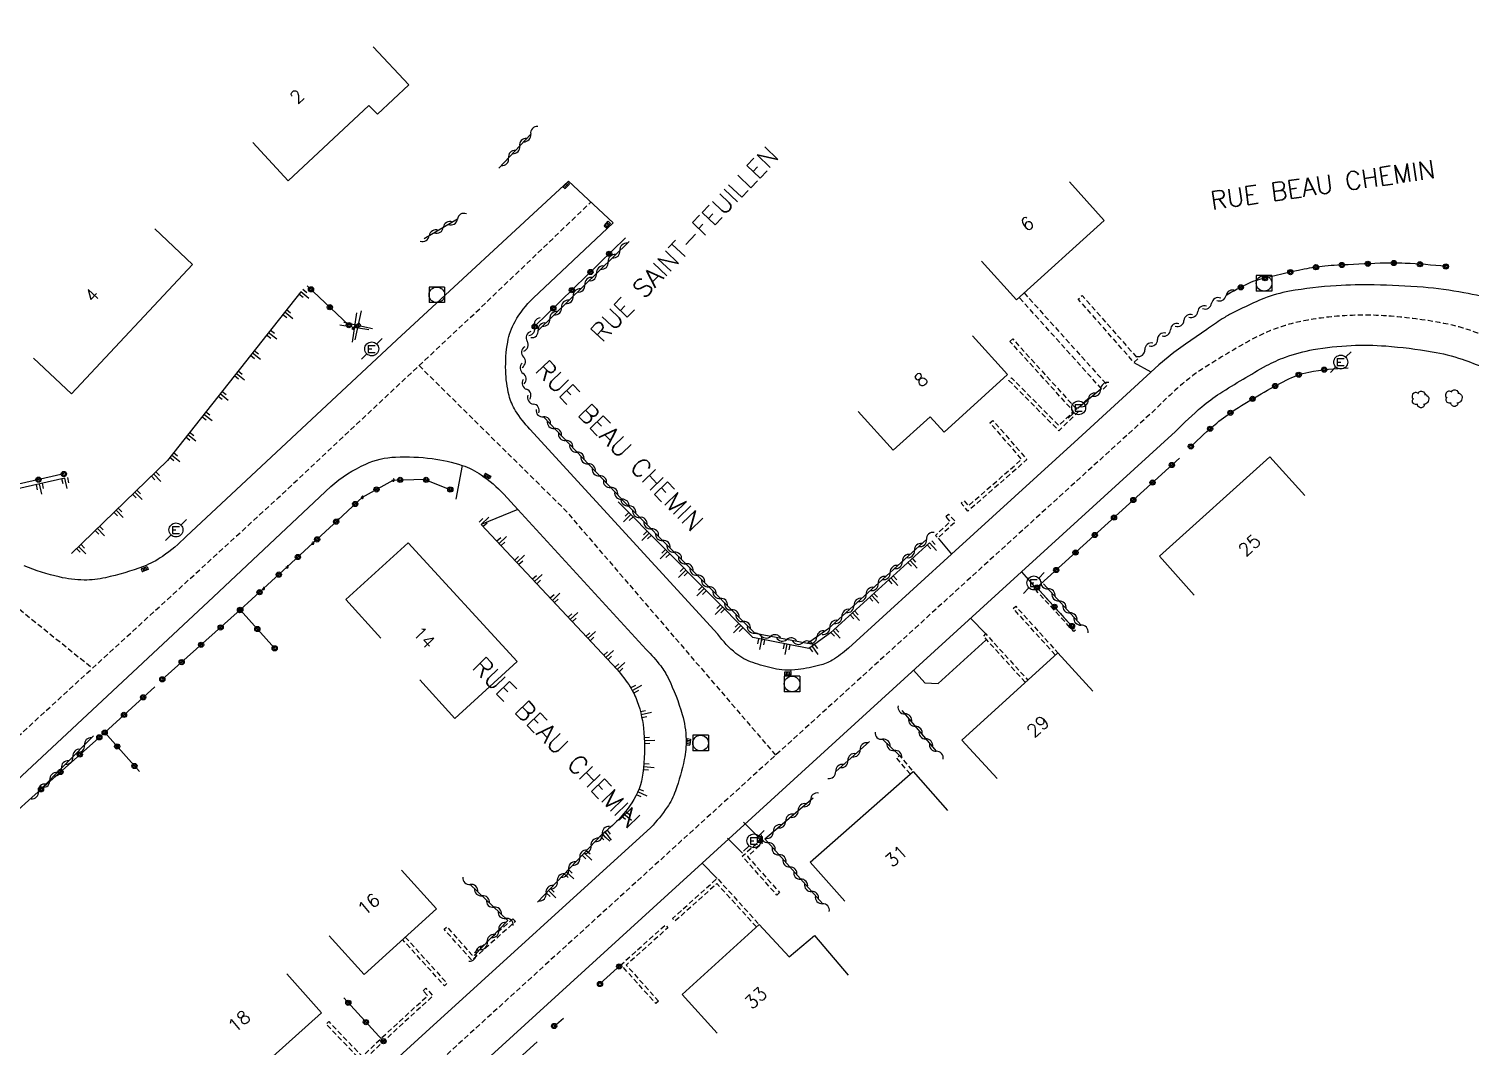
# Model space of a CAD drawing. Header units: millimetres. Extents: x 151000 to 152000, y 111999 to 113000.
# Drawn here: x 151152.4 to 151290.7, y 112699.5 to 112797.2 of the extents above; entities that cross this region are included whole.
import ezdxf
from ezdxf.enums import TextEntityAlignment as Align

# ---------------------------------------------------------------- set-up
doc = ezdxf.new("R2010")
doc.units = ezdxf.units.MM
doc.linetypes.add('DASHED', pattern=[0.75, 0.5, -0.25])
doc.layers.get('0').update_dxf_attribs({"linetype": 'CONTINUOUS'})
for name, color, linetype in [('W0001', 6, 'DASHED'), ('W0008', 7, 'CONTINUOUS'), ('W0017', 7, 'CONTINUOUS'), ('W0100', 7, 'CONTINUOUS'), ('W0112', 1, 'DASHED'), ('W0211', 2, 'CONTINUOUS'), ('W0300', 7, 'CONTINUOUS'), ('W0310', 3, 'CONTINUOUS'), ('W0322', 7, 'CONTINUOUS'), ('W0330', 7, 'CONTINUOUS'), ('W0400', 7, 'CONTINUOUS'), ('W0420', 7, 'CONTINUOUS'), ('W0471', 7, 'CONTINUOUS'), ('W0989', 7, 'CONTINUOUS'), ('W0991', 7, 'CONTINUOUS')]:
    doc.layers.add(name, color=color, linetype=linetype)
doc.styles.get("Standard").update_dxf_attribs({"font": 'romans.shx', "width": 0.85})

# ---------------------------------------------------------------- blocks, each defined once
blk = doc.blocks.new('T471')
for p, q in [((-0.333334, 0.333334), (-0.333334, -0.333334)), ((-0.333334, 0.333334), (0.333334, 0.333334)), ((-0.333334, 0), (0, 0)), ((0.500001, 0.500001), (1.000002, 1.000002)), ((-0.500001, -0.500001), (-1.000002, -1.000002)), ((-0.333334, -0.333334), (0.333334, -0.333334))]:
    blk.add_line(p, q)
blk.add_ellipse((0, 0), major_axis=(0.471405, 0.471405), ratio=1, start_param=5.4977871438, end_param=11.780972451)
blk = doc.blocks.new('T420')
for p, q in [((0.75, 0.75), (-0.75, 0.75)), ((-0.75, 0.75), (-0.75, -0.75)), ((0.75, 0.75), (0.75, -0.75)), ((0.75, -0.75), (-0.75, -0.75))]:
    blk.add_line(p, q)
blk.add_ellipse((0, 0), major_axis=(-0.53, 0.53), ratio=1, start_param=3.926991, end_param=10.210176)
blk = doc.blocks.new('t310o')
at = {"color": 0, "linetype": 'Continuous'}
for centre, start, end in [((-0.5, 0.38), 216.8699, 323.1304), ((0.5, -0.37), 36.8699, 143.1303)]:
    blk.add_arc(centre, 0.625, start, end, dxfattribs=at)
blk = doc.blocks.new('t322o')
at = {"color": 0, "linetype": 'Continuous'}
for radius in [0.25, 0.15]:
    blk.add_circle((0, 0), radius, dxfattribs=at)
blk = doc.blocks.new('t991o')
at = {"color": 0, "linetype": 'Continuous'}
for p, q in [((-1, 1), (1, -1)), ((-1, -1), (1, 1))]:
    blk.add_line(p, q, dxfattribs=at)
blk = doc.blocks.new('t330o')
at = {"color": 0, "linetype": 'Continuous'}
for p, q in [((0.25, -0.25), (-0.25, 0.25)), ((-0.25, -0.25), (0.25, 0.25)), ((-0.25, 0.25), (-0.25, -0.25)), ((0.25, 0.25), (-0.25, 0.25)), ((0.25, -0.25), (0.25, 0.25)), ((-0.25, -0.25), (0.25, -0.25)), ((-0.25, -0.25), (-0.25, -0.25))]:
    blk.add_line(p, q, dxfattribs=at)
blk = doc.blocks.new('T300')
for p, q in [((-0.8, 0.51), (-0.86, 0.34)), ((-0.86, 0.34), (-0.86, 0.17)), ((-0.86, 0.17), (-0.74, 0.06)), ((-0.69, 0.63), (-0.8, 0.51)), ((-0.8, -0.06), (-0.74, 0.06)), ((-0.74, 0.06), (-0.69, 0.11)), ((-0.57, 0.69), (-0.69, 0.63)), ((-0.46, 0.69), (-0.57, 0.69)), ((-0.29, 0.63), (-0.46, 0.69)), ((-0.29, 0.63), (-0.17, 0.74)), ((-0.23, 0.57), (-0.29, 0.63)), ((-0.17, 0.74), (-0.06, 0.8)), ((-0.06, 0.8), (0.06, 0.8)), ((0.06, 0.8), (0.23, 0.74)), ((0.23, 0.74), (0.34, 0.63)), ((0.34, 0.63), (0.4, 0.51)), ((0.46, 0.46), (0.34, 0.46)), ((0.4, 0.51), (0.4, 0.46)), ((0.57, 0.4), (0.46, 0.46)), ((0.57, 0.4), (0.69, 0.29)), ((0.69, 0.29), (0.74, 0.17)), ((0.74, 0.06), (0.69, -0.17)), ((0.74, 0.17), (0.74, 0.06)), ((-0.8, -0.17), (-0.8, -0.06)), ((-0.8, -0.23), (-0.8, -0.17)), ((-0.74, -0.34), (-0.8, -0.23)), ((-0.69, -0.4), (-0.74, -0.34)), ((-0.51, -0.46), (-0.69, -0.4)), ((-0.4, -0.46), (-0.51, -0.46)), ((-0.4, -0.46), (-0.34, -0.46)), ((-0.34, -0.46), (-0.34, -0.4)), ((-0.34, -0.51), (-0.34, -0.46)), ((-0.29, -0.63), (-0.34, -0.51)), ((-0.17, -0.74), (-0.29, -0.63)), ((-0.06, -0.8), (-0.17, -0.74)), ((0.06, -0.8), (-0.06, -0.8)), ((0.17, -0.74), (0.06, -0.8)), ((0.23, -0.69), (0.17, -0.74)), ((0.29, -0.46), (0.23, -0.46)), ((0.29, -0.63), (0.23, -0.69)), ((0.46, -0.4), (0.29, -0.46)), ((0.34, -0.51), (0.29, -0.63)), ((0.34, -0.51), (0.34, -0.46)), ((0.57, -0.34), (0.46, -0.4)), ((0.63, -0.29), (0.57, -0.34)), ((0.69, -0.17), (0.63, -0.29))]:
    blk.add_line(p, q)
blk = doc.blocks.new('T400')
for p, q in [((-0.15, 0.3), (0.15, 0.3)), ((-0.15, -0.25), (-0.15, 0.3)), ((-0.15, 0.15), (0.15, 0.15)), ((-0.15, 0), (0.15, 0)), ((0.15, 0.3), (0.15, -0.25)), ((-0.15, -0.15), (0.15, -0.15)), ((-0.15, -0.25), (-0.15, -0.3)), ((-0.15, -0.3), (0.15, -0.3)), ((0.15, -0.3), (0.15, -0.25))]:
    blk.add_line(p, q)
blk = doc.blocks.new('t211o')
at = {"color": 0, "linetype": 'Continuous'}
for p, q in [((-0.29, 0.5), (-0.29, 0)), ((0, 1), (0, 0)), ((0.29, 0.5), (0.29, 0))]:
    blk.add_line(p, q, dxfattribs=at)

msp = doc.modelspace()

# ---------------------------------------------------------------- linework, layer by layer
at = {"layer": 'W0001', "flags": 128}
for points in [[(151000.8, 112864.06), (151007.12, 112858.19), (151021.82, 112846.15), (151068.03, 112808.73), (151107.13, 112776.86), (151143.94, 112747.53), (151158.47, 112735.83)], [(151118.71, 112693.27), (151123.51, 112700.89), (151128.06, 112706.91), (151138.35, 112717.19), (151151.44, 112729.38), (151176.33, 112752.21), (151195.73, 112770.42), (151206.32, 112780.57)], [(151189.82, 112764.87), (151203.82, 112751.04), (151224.06, 112727.48)]]:
    msp.add_lwpolyline(points, dxfattribs=at)
msp.add_lwpolyline([(151413.18, 112596.14), (151374.05, 112653.49), (151356.6, 112679.29), (151345.58, 112695.46), (151336.11, 112709.29), (151316.57, 112738.09), (151301.34, 112760.45, 0.055132), (151298.42, 112764.26, 0.094048), (151295.48, 112766.37, 0.025813), (151290.9, 112768.2, 0.040445), (151287.58, 112769.05, 0.022515), (151282.87, 112769.63, 0.030455), (151279.2, 112769.69, 0.032778), (151275.17, 112769.25, 0.04343), (151272.01, 112768.4, 0.039375), (151269.79, 112767.39, 0.014995), (151265.17, 112764.64, 0.036177), (151263.11, 112763.11, 0.021887), (151260.46, 112760.62), (151245.71, 112747.2), (151231.2, 112733.97), (151215.03, 112719.27), (151191.13, 112697.49), (151172.09, 112680.3), (151156.32, 112665.86), (151152.79, 112661.89), (151151.91, 112659.39), (151152.35, 112656.6), (151153.09, 112654.4), (151154.12, 112652.35), (151156.76, 112648.97), (151164.11, 112641.19), (151174.13, 112629.34), (151201.32, 112597.62), (151210.47, 112587.11), (151213.7, 112582.26), (151215.91, 112578.59), (151217.96, 112573.01), (151218.99, 112567.73), (151219.58, 112562.15), (151219.14, 112555.1), (151218.4, 112548.79), (151217.52, 112537.24), (151217.52, 112531.37), (151217.25, 112525.14), (151216.98, 112521.11)], format="xyb", dxfattribs=at)
at = {"layer": 'W0008', "flags": 128}
for points in [[(151293.3, 112771.1, 0.030288), (151290.15, 112771.87, 0.024855), (151286.23, 112772.39, 0.015686), (151281.53, 112772.62, 0.0203), (151277.89, 112772.54, 0.027707), (151273.39, 112772.01, 0.0495), (151270.94, 112771.32, 0.016276), (151269.94, 112770.9, 0.007705), (151267.89, 112769.9, 0.02553), (151266.94, 112769.36, 0.015361), (151265.45, 112768.34), (151263.42, 112766.92), (151262.3, 112766.14), (151260.86, 112764.96), (151253.1, 112757.85), (151240.95, 112746.78), (151231.04, 112737.75, -0.049589), (151229.49, 112736.59, -0.074539), (151228.29, 112736.1, -0.027504), (151226.23, 112735.7, -0.044622), (151224.93, 112735.65, -0.046054), (151223.89, 112735.79, -0.02299), (151221.86, 112736.36, -0.09096), (151220.24, 112737.25, -0.065985), (151218.51, 112739.09), (151200.47, 112758.78, -0.056488), (151199.09, 112760.54, -0.078355), (151198.46, 112762.02, -0.054484), (151198.14, 112764.39, -0.047397), (151198.33, 112767.14, -0.090632), (151199.04, 112769.11, -0.067176), (151200.77, 112771.34), (151208.45, 112778.57), (151204.18, 112782.58), (151187.69, 112767.36), (151167.46, 112748.46, -0.044066), (151165.19, 112746.56, -0.06342), (151163.37, 112745.6, -0.032503), (151159.71, 112744.51, -0.060294), (151157.66, 112744.29, -0.053888), (151155.28, 112744.58, -0.036498), (151151.9, 112745.64, -0.047911)], [(151193.11, 112695.32), (151217.01, 112717.1), (151233.14, 112731.84), (151247.65, 112745.07), (151262.46, 112758.55, -0.022434), (151264.99, 112760.93, -0.036177), (151266.72, 112762.21, -0.014995), (151271.19, 112764.87, -0.039375), (151273, 112765.69, -0.04343), (151275.68, 112766.41, -0.032778), (151279.32, 112766.81, -0.030455), (151282.64, 112766.76, -0.022515), (151287.1, 112766.21, -0.040445), (151289.97, 112765.48, -0.025813), (151294.27, 112763.75, -0.094048)], [(151138.77, 112713.48), (151153.6, 112727.28), (151170.1, 112742.66), (151181.34, 112753.28, -0.071134), (151184.7, 112755.42, -0.096892), (151187.57, 112756.1, -0.041118), (151191.08, 112755.95, -0.048962), (151193.96, 112755.3, -0.071209), (151195.8, 112754.38, -0.051514), (151197.95, 112752.54), (151199.3, 112751.06), (151211.63, 112737.62, -0.033517), (151213.02, 112736.04, -0.051034), (151213.75, 112734.86, -0.041745), (151215.09, 112731.38, -0.064947), (151215.46, 112729, -0.056693), (151215.28, 112727.07, -0.035024), (151214.44, 112724.05, -0.06321), (151213.64, 112722.47, -0.044656), (151212.07, 112720.54), (151190.46, 112700.88), (151180.53, 112691.8)]]:
    msp.add_lwpolyline(points, format="xyb", dxfattribs=at)
at = {"layer": 'W0017', "flags": 128}
for points in [[(151260.13, 112764.24), (151258.47, 112765.13)], [(151193.96, 112755.3), (151193.35, 112752.04)], [(151199.3, 112751.06), (151195.79, 112749.63)], [(151239.65, 112748.32), (151240.95, 112746.78)], [(151247.65, 112745.07), (151249, 112743.55)], [(151244.23, 112739.12), (151242.77, 112740.62)], [(151237.29, 112735.62), (151238.39, 112734.41), (151239.65, 112734.34), (151244.24, 112738.53)], [(151222.42, 112719.61), (151220.97, 112721.05)], [(151220.87, 112718.07), (151219.43, 112719.51)], [(151218.45, 112715.65), (151217.01, 112717.1)]]:
    msp.add_lwpolyline(points, dxfattribs=at)
at = {"layer": 'W0100', "flags": 128}
for points in [[(151185.42, 112795.47), (151188.83, 112791.82), (151185.82, 112789), (151185.01, 112789.86), (151177.26, 112782.62), (151173.85, 112786.28)], [(151252.26, 112782.52), (151255.61, 112778.81), (151247.17, 112771.19), (151243.82, 112774.91)], [(151164.44, 112778), (151168.08, 112774.58), (151156.44, 112762.18), (151152.79, 112765.6)], [(151242.97, 112767.73), (151246.33, 112764.03), (151240.24, 112758.49), (151238.9, 112759.97), (151235.34, 112756.75), (151231.98, 112760.46)], [(151264.24, 112742.85), (151260.9, 112746.57), (151271.51, 112756.13), (151274.86, 112752.41)], [(151186.16, 112738.72), (151182.8, 112742.41), (151188.77, 112747.86), (151199.23, 112736.47), (151193.27, 112731.01), (151189.9, 112734.7)], [(151245.32, 112725.23), (151241.95, 112728.92), (151251.15, 112737.31), (151254.52, 112733.62)], [(151230.69, 112713.45), (151227.38, 112717.2), (151237.26, 112725.9), (151240.56, 112722.15)], [(151188.15, 112716.43), (151191.5, 112712.72), (151184.54, 112706.43), (151181.19, 112710.14)], [(151218.44, 112700.8), (151215.07, 112704.5), (151222.47, 112711.23), (151225.35, 112708.1), (151227.78, 112710.16), (151231.02, 112706.36)], [(151177.13, 112706.47), (151180.46, 112702.74), (151175.77, 112698.54), (151176.17, 112698.08), (151171.2, 112693.6), (151167.85, 112697.31)]]:
    msp.add_lwpolyline(points, dxfattribs=at)
for points in [[(151183.39, 112768.45), (151183.74, 112768.72), (151183.83, 112768.6), (151183.47, 112768.34)], [(151184.08, 112768.96), (151183.74, 112768.74), (151183.88, 112768.51), (151184.23, 112768.73)]]:
    msp.add_lwpolyline(points, close=True, dxfattribs=at)
at = {"layer": 'W0112', "flags": 128}
for points in [[(151247.91, 112771.86), (151255.91, 112762.99), (151255.45, 112762.53), (151247.43, 112771.43)], [(151250.91, 112737.1), (151246.87, 112741.56), (151247.11, 112741.77), (151251.15, 112737.31)], [(151248.03, 112734.47), (151244.02, 112738.88), (151244.23, 112739.12), (151248.27, 112734.69)], [(151236.99, 112725.67), (151235.67, 112727.22), (151235.94, 112727.45), (151237.26, 112725.9)], [(151222.21, 112710.99), (151218.42, 112715.15), (151214.41, 112711.54), (151214.17, 112711.8), (151218.45, 112715.65), (151222.47, 112711.23)], [(151188.5, 112710.01), (151192.51, 112705.57), (151192.26, 112705.33), (151188.24, 112709.78)]]:
    msp.add_lwpolyline(points, dxfattribs=at)
for points in [[(151258.84, 112765.53), (151258.46, 112765.19), (151253.11, 112771.26), (151253.49, 112771.6)], [(151246.56, 112767.2), (151246.82, 112767.44), (151253.15, 112760.47), (151251.25, 112758.62), (151249.97, 112759.91), (151246.45, 112763.46), (151246.7, 112763.71), (151250.22, 112760.16), (151251.25, 112759.12), (151252.66, 112760.48)], [(151244.64, 112759.38), (151244.91, 112759.62), (151248.19, 112755.85), (151242.52, 112750.91), (151241.87, 112751.67), (151242.14, 112751.9), (151242.56, 112751.41), (151247.69, 112755.88)], [(151240.39, 112750.38), (151240.65, 112750.62), (151241.33, 112749.89), (151239.65, 112748.32), (151239.41, 112748.58), (151240.83, 112749.9)], [(151252.84, 112739.47), (151252.69, 112739.34), (151249.07, 112743.29), (151249.25, 112743.45)], [(151224.44, 112714.28), (151224.17, 112714.05), (151220.85, 112717.78), (151222.53, 112719.27), (151222.76, 112719.01), (151221.35, 112717.75)], [(151198.83, 112711.77), (151199.07, 112711.51), (151194.89, 112707.78), (151192.23, 112710.77), (151192.49, 112711), (151194.91, 112708.28)], [(151212.82, 112703.86), (151212.55, 112703.63), (151209.21, 112707.35), (151213.47, 112711.18), (151213.71, 112710.91), (151209.71, 112707.32)], [(151190.22, 112704.86), (151190.48, 112705.1), (151191.16, 112704.37), (151186.41, 112700.01), (151184.37, 112698.04), (151180.9, 112701.65), (151181.15, 112701.89), (151184.37, 112698.55), (151186.16, 112700.27), (151190.66, 112704.39)]]:
    msp.add_lwpolyline(points, close=True, dxfattribs=at)
for points in [[(151187.25, 112753.91, 1.148878), (151187.45, 112753.89, 0.977486)], [(151190.22, 112753.97, 1.023033), (151190.41, 112753.93, 1.226559)], [(151184.28, 112752.25, 1.023033), (151184.47, 112752.21, 0.977486)], [(151192.85, 112752.96, 1.091274), (151193.04, 112752.91, 0.977486)], [(151181.93, 112750.06, 1.023033), (151182.12, 112750.01, 0.977486)], [(151179.53, 112747.85, 1.023033), (151179.72, 112747.81, 0.977486)], [(151177.06, 112745.58, 1.023033), (151177.25, 112745.53, 0.977486)], [(151174.79, 112743.49, 1.023033), (151174.98, 112743.44, 0.977486)]]:
    msp.add_lwpolyline(points, format="xyb", close=True, dxfattribs=at)
at = {"layer": 'W0211', "flags": 128}
for points in [[(151178.47, 112771.95), (151165.66, 112755.76), (151156.44, 112746.85)], [(151155.81, 112754.06), (151150.32, 112752.83)], [(151238.83, 112747.86), (151229.33, 112739.23), (151227.23, 112737.73), (151221.86, 112738.77), (151208.93, 112751.8)], [(151195.79, 112749.63), (151208.83, 112735.7)], [(151207.41, 112719.9), (151201.19, 112713.36)]]:
    msp.add_lwpolyline(points, dxfattribs=at)
msp.add_lwpolyline([(151208.83, 112735.7, -0.04161), (151210.09, 112734.03, -0.05581), (151210.77, 112732.64, -0.066253), (151211.41, 112729.65, -0.051771), (151211.32, 112725.74, -0.115998), (151210.25, 112722.9, -0.084514), (151207.41, 112719.9)], format="xyb", dxfattribs=at)
at = {"layer": 'W0310', "flags": 128}
for points in [[(151200.54, 112787.11), (151197.49, 112783.82)], [(151193.5, 112778.94), (151190.31, 112777.06)], [(151201.27, 112768.26), (151210, 112776.79)], [(151255.27, 112762.6), (151253.15, 112760.82)], [(151209.3, 112752.04), (151201.76, 112759.95)], [(151238.54, 112748.18), (151229.06, 112739.57), (151227.13, 112738.19), (151222.08, 112739.17), (151209.24, 112752.1)], [(151253.38, 112739.97), (151249.77, 112743.92)], [(151239.49, 112727.85), (151236.2, 112731.75)], [(151153.26, 112723.96), (151158.58, 112729.32)], [(151229.83, 112725.91), (151233.08, 112728.8)], [(151234.32, 112729), (151235.94, 112727.45)], [(151228.55, 112713.22), (151223.02, 112719.45), (151227.65, 112723.37)], [(151194.74, 112715.06), (151198.34, 112711.59), (151195.11, 112708.23)]]:
    msp.add_lwpolyline(points, dxfattribs=at)
at = {"layer": 'W0322', "flags": 128}
for points in [[(151200.92, 112768.62), (151209.64, 112777.15)], [(151183.08, 112768.76), (151179.09, 112772.53)], [(151252.51, 112739.87), (151249.15, 112743.57), (151262.82, 112755.98)], [(151155.72, 112754.47), (151150.23, 112753.25)], [(151172.66, 112741.43), (151174.89, 112743.46), (151177.16, 112745.55), (151179.63, 112747.83), (151182.02, 112750.03), (151184.38, 112752.23), (151187.35, 112753.88), (151190.32, 112753.97), (151192.95, 112752.93)], [(151165.17, 112734.75), (151172.66, 112741.43), (151175.99, 112737.7)], [(151159.64, 112729.65), (151164.44, 112734.03)], [(151149.44, 112713.79), (151146.09, 112717.51), (151152.64, 112723.42), (151159.64, 112729.65), (151162.97, 112725.92)], [(151207.19, 112705.51), (151209.21, 112707.35)], [(151186.41, 112700.01), (151185.97, 112700.49), (151182.6, 112704.17)], [(151202.79, 112701.47), (151203.7, 112702.22)], [(151196.32, 112695.58), (151201.17, 112699.95)]]:
    msp.add_lwpolyline(points, dxfattribs=at)
for points in [[(151288.41, 112774.39, 0.01408), (151284.49, 112774.69, 0.023009), (151282.09, 112774.7, 0.002866), (151277.99, 112774.51, 0.009864), (151276.8, 112774.42, 0.027513), (151274.8, 112774.13, 0.012636), (151270.51, 112773.13, 0.047329), (151269.47, 112772.76, 0.021338), (151267.3, 112771.61)], [(151263.93, 112757.11, -0.020942), (151266.41, 112759.35, -0.031857), (151268.18, 112760.65, -0.010549), (151270.67, 112762.16, -0.011123), (151273.09, 112763.49, -0.071502), (151275.24, 112764.24, -0.042662), (151279.03, 112764.65)]]:
    msp.add_lwpolyline(points, format="xyb", dxfattribs=at)

# ---------------------------------------------------------------- block references
at = {"layer": 'W0211'}
for p, rotation in [((151178.47, 112771.95), 231.6377468363995), ((151176.92, 112769.99), 231.6377468363995), ((151175.37, 112768.03), 231.6377468363995), ((151173.82, 112766.07), 231.6377468363995), ((151172.27, 112764.11), 231.6377468363995), ((151170.72, 112762.15), 231.6377468363995), ((151169.16, 112760.19), 231.6377468363995), ((151167.61, 112758.23), 231.6377468363995), ((151166.06, 112756.27), 231.6377468363995), ((151153.37, 112753.51), 192.6185358580967), ((151155.81, 112754.06), 192.6185358580967), ((151164.33, 112754.47), 224.0237561122917), ((151162.53, 112752.73), 224.0237561122917), ((151160.73, 112751), 224.0237561122917), ((151210.16, 112750.57), 134.7885366934519), ((151158.93, 112749.26), 224.0237561122917), ((151195.79, 112749.63), 313.0979639690221), ((151197.5, 112747.8), 313.0979639690221), ((151211.92, 112748.79), 134.7885366934519), ((151238.83, 112747.86), 222.2606476720805), ((151157.14, 112747.52), 224.0237561122917), ((151199.21, 112745.98), 313.0979639690221), ((151213.68, 112747.02), 134.7885366934519), ((151215.44, 112745.24), 134.7885366934519), ((151236.98, 112746.18), 222.2606476720805), ((151200.92, 112744.15), 313.0979639690221), ((151235.13, 112744.49), 222.2606476720805), ((151202.62, 112742.33), 313.0979639690221), ((151217.2, 112743.47), 134.7885366934519), ((151233.28, 112742.81), 222.2606476720805), ((151204.33, 112740.5), 313.0979639690221), ((151218.96, 112741.69), 134.7885366934519), ((151231.43, 112741.13), 222.2606476720805), ((151206.04, 112738.67), 313.0979639690221), ((151220.72, 112739.92), 134.7885366934519), ((151229.58, 112739.45), 222.2606476720805), ((151222.73, 112738.6), 168.992804035439), ((151225.18, 112738.12), 168.992804035439), ((151207.75, 112736.85), 313.0979639690221), ((151227.57, 112737.96), 215.6420875930156), ((151208.83, 112735.7), 311.9795210017566), ((151210.3, 112733.68), 299.072624746147), ((151211.15, 112731.34), 282.9843684456084), ((151211.46, 112728.86), 272.1264687922593), ((151211.39, 112726.36), 264.5510376802239), ((151210.82, 112723.94), 246.4401645172103), ((151209.46, 112721.85), 230.0728153715577), ((151207.68, 112720.11), 218.4469512830163), ((151207.41, 112719.9), 226.4707574116595), ((151205.68, 112718.09), 226.4707574116595), ((151203.96, 112716.28), 226.4707574116595), ((151202.24, 112714.47), 226.4707574116595)]:
    msp.add_blockref('t211o', p, dxfattribs=dict(at, rotation=rotation))
at = {"layer": 'W0300'}
for p in [(151286.02, 112761.61), (151289.23, 112761.74)]:
    msp.add_blockref('T300', p, dxfattribs=at)
at = {"layer": 'W0310'}
for p, rotation in [((151200.54, 112787.11), 227.2995602750727), ((151199.48, 112785.96), 227.2995602750727), ((151198.41, 112784.81), 227.2995602750727), ((151192.15, 112778.15), 210.5390996303468), ((151193.5, 112778.94), 210.5390996303468), ((151190.8, 112777.35), 210.5390996303468), ((151207.99, 112774.83), 44.34631277745381), ((151209.11, 112775.92), 44.34631277745381), ((151206.87, 112773.73), 44.34631277745381), ((151205.75, 112772.64), 44.34631277745381), ((151204.63, 112771.54), 44.34631277745381), ((151265.92, 112770.86), 209.7785367924003), ((151267.3, 112771.61), 207.7832525745783), ((151202.39, 112769.36), 44.34631277745381), ((151203.51, 112770.45), 44.34631277745381), ((151264.58, 112770.06), 211.7738210097125), ((151200.91, 112768.61), 57.06016933644944), ((151201.27, 112768.26), 44.34631277745381), ((151261.97, 112768.32), 215.7643894451714), ((151263.26, 112769.21), 213.7691052273364), ((151200.22, 112767.21), 69.88629256876904), ((151259.5, 112766.4), 219.7549578798081), ((151260.72, 112767.38), 217.75967366378), ((151199.85, 112765.7), 82.71241580108862), ((151199.82, 112764.13), 95.53853903265902), ((151200.15, 112762.6), 108.3646622649086), ((151255.27, 112762.6), 219.9356437559513), ((151200.8, 112761.19), 121.190785501731), ((151254.07, 112761.59), 219.9356437559513), ((151201.76, 112759.95), 134.0169087293963), ((151202.82, 112758.84), 133.6581660405745), ((151203.9, 112757.7), 133.6581660405745), ((151204.98, 112756.57), 133.6581660405745), ((151206.06, 112755.44), 133.6581660405745), ((151207.14, 112754.3), 133.6581660405745), ((151208.22, 112753.17), 133.6581660405745), ((151209.3, 112752.04), 133.6581660405745), ((151209.92, 112751.42), 134.7885366934511), ((151211.02, 112750.31), 134.7885366934511), ((151212.12, 112749.2), 134.7885366934511), ((151213.23, 112748.08), 134.7885366934511), ((151214.33, 112746.97), 134.7885366934511), ((151237.38, 112747.12), 222.2606476720757), ((151238.54, 112748.18), 222.2606476720757), ((151215.43, 112745.86), 134.7885366934511), ((151236.22, 112746.07), 222.2606476720757), ((151216.54, 112744.75), 134.7885366934511), ((151235.06, 112745.02), 222.2606476720757), ((151217.64, 112743.64), 134.7885366934511), ((151232.74, 112742.91), 222.2606476720757), ((151233.9, 112743.96), 222.2606476720757), ((151250.21, 112743.44), 132.488424526285), ((151218.74, 112742.53), 134.7885366934511), ((151231.58, 112741.86), 222.2606476720757), ((151251.27, 112742.28), 132.488424526285), ((151219.85, 112741.42), 134.7885366934511), ((151220.95, 112740.3), 134.7885366934511), ((151230.42, 112740.8), 222.2606476720757), ((151252.32, 112741.13), 132.488424526285), ((151222.05, 112739.19), 134.7885366934511), ((151228.01, 112738.81), 215.6420875931143), ((151229.26, 112739.75), 222.2606476720757), ((151253.38, 112739.97), 132.488424526285), ((151223.58, 112738.88), 168.9928040354199), ((151225.12, 112738.58), 168.9928040354199), ((151226.66, 112738.28), 168.9928040354199), ((151236.47, 112731.44), 130.0765685424337), ((151234.32, 112729), 316.3233101766299), ((151237.48, 112730.24), 130.0765685424337), ((151238.48, 112729.04), 130.0765685424337), ((151157.7, 112728.43), 45.19139676935917), ((151232.17, 112727.99), 41.67976842745588), ((151235.45, 112727.92), 316.3233101766299), ((151239.49, 112727.85), 130.0765685424337), ((151155.49, 112726.21), 45.19139676935917), ((151156.59, 112727.32), 45.19139676935917), ((151231, 112726.95), 41.67976842745588), ((151154.38, 112725.1), 45.19139676935917), ((151229.83, 112725.91), 41.67976842745588), ((151153.28, 112723.99), 45.19139676935917), ((151226.23, 112722.16), 40.26232854384433), ((151227.42, 112723.18), 40.26232854384433), ((151225.03, 112721.15), 40.26232854384433), ((151207.41, 112719.9), 226.4707574116595), ((151223.84, 112720.14), 40.26232854384433), ((151206.33, 112718.77), 226.4707574116595), ((151223.35, 112719.08), 131.6100597555663), ((151224.39, 112717.91), 131.6100597555663), ((151205.25, 112717.63), 226.4707574116595), ((151225.43, 112716.74), 131.6100597555663), ((151203.09, 112715.36), 226.4707574116595), ((151204.17, 112716.5), 226.4707574116595), ((151226.47, 112715.57), 131.6100597555663), ((151194.74, 112715.06), 316.0951222910904), ((151195.87, 112713.97), 316.0951222910904), ((151202.01, 112714.23), 226.4707574116595), ((151227.51, 112714.39), 131.6100597555663), ((151197, 112712.88), 316.0951222910904), ((151228.55, 112713.22), 131.6100597555663), ((151198.12, 112711.8), 316.0951222910904), ((151197.47, 112710.68), 226.0951222911529), ((151195.29, 112708.42), 226.0951222911529), ((151196.38, 112709.55), 226.0951222911529)]:
    msp.add_blockref('t310o', p, dxfattribs=dict(at, rotation=rotation))
at = {"layer": 'W0322'}
for p, rotation in [((151208.07, 112775.61), 44.34631277745381), ((151206.28, 112773.86), 44.34631277745381), ((151273.48, 112773.85), 192.4856234137838), ((151275.94, 112774.32), 188.0018130231202), ((151278.43, 112774.53), 182.9661282329253), ((151280.92, 112774.65), 182.566275354236), ((151283.42, 112774.73), 179.4590017757468), ((151285.92, 112774.61), 175.9343093602923), ((151288.41, 112774.39), 173.8802805657541), ((151271.05, 112773.27), 194.1305943891916), ((151179.45, 112772.2), 136.5473599852852), ((151204.5, 112772.12), 44.34631277745381), ((151268.72, 112772.39), 206.9933847593277), ((151181.26, 112770.48), 136.5473599852852), ((151202.71, 112770.37), 44.34631277745381), ((151183.08, 112768.76), 136.5473599852852), ((151200.92, 112768.62), 44.34631277745381), ((151276.73, 112764.48), 7.275819045261949), ((151272.02, 112762.92), 28.60768300837707), ((151274.28, 112763.99), 18.23490215663886), ((151269.85, 112761.68), 30.83025247011228), ((151267.73, 112760.35), 34.24839150145002), ((151265.77, 112758.81), 40.96675010756292), ((151263.93, 112757.11), 44.55832704291387), ((151155.72, 112754.47), 192.6185358580967), ((151262.1, 112755.33), 42.24538172458205), ((151153.28, 112753.93), 192.6185358580967), ((151188.01, 112753.9), 1.689440879038159), ((151190.5, 112753.9), 338.4493321812844), ((151260.25, 112753.65), 42.24538172458205), ((151185.74, 112752.99), 29.12003897019871), ((151192.82, 112752.98), 338.4493321812844), ((151258.4, 112751.97), 42.24538172458205), ((151183.69, 112751.59), 43.00735922902424), ((151256.55, 112750.29), 42.24538172458205), ((151181.86, 112749.89), 42.63833079218482), ((151180.03, 112748.19), 42.63833079218482), ((151254.7, 112748.61), 42.24538172458205), ((151178.19, 112746.5), 42.63058339969377), ((151252.85, 112746.93), 42.24538172458205), ((151176.35, 112744.81), 42.60673052784792), ((151251, 112745.25), 42.24538172458205), ((151249.15, 112743.57), 42.24538172458205), ((151174.51, 112743.12), 42.48861317667314), ((151172.63, 112741.4), 41.71869331362968), ((151172.66, 112741.43), 42.48861317667314), ((151250.83, 112741.72), 132.2453817245114), ((151170.77, 112739.74), 41.71869331362968), ((151174.3, 112739.59), 311.7186933134744), ((151252.51, 112739.87), 132.2453817245114), ((151168.9, 112738.07), 41.71869331362968), ((151175.96, 112737.73), 311.7186933134744), ((151167.03, 112736.41), 41.71869331362968), ((151165.17, 112734.75), 41.71869331362968), ((151163.33, 112733.03), 42.38689686993127), ((151161.49, 112731.34), 42.38689686993127), ((151159.64, 112729.65), 42.38689686993127), ((151159.12, 112729.19), 41.71920716032003), ((151160.84, 112728.31), 311.7192071604487), ((151157.25, 112727.53), 41.71920716032003), ((151155.39, 112725.86), 41.71920716032003), ((151162.5, 112726.44), 311.7192071604487), ((151153.52, 112724.2), 41.71920716032003), ((151209.04, 112707.19), 42.26973592747234), ((151207.19, 112705.51), 42.26973592747234), ((151183.03, 112703.7), 132.4798826378448), ((151184.72, 112701.85), 132.4798826378448), ((151202.79, 112701.47), 39.49584029713087), ((151186.41, 112700.01), 132.4798826378484)]:
    msp.add_blockref('t322o', p, dxfattribs=dict(at, rotation=rotation))
at = {"layer": 'W0330'}
msp.add_blockref('t330o', (151222.54, 112719.37), dxfattribs=at)
at = {"layer": 'W0400'}
for p, rotation in [((151203.96, 112782.18), 314.8337556711228), ((151207.9, 112778.41), 317.8545891889056), ((151196.38, 112754.27), 239.7852651466718), ((151163.48, 112745.34), 290.4952882756094), ((151225.25, 112735.33), 92.70998961290647), ((151215.7, 112728.75), 351.0513622847895)]:
    msp.add_blockref('T400', p, dxfattribs=dict(at, rotation=rotation))
at = {"layer": 'W0420'}
for p in [(151270.96, 112772.78), (151191.53, 112771.67), (151225.64, 112734.32), (151216.85, 112728.64)]:
    msp.add_blockref('T420', p, dxfattribs=at)
at = {"layer": 'W0471'}
for p in [(151185.28, 112766.48), (151278.32, 112765.21), (151253.15, 112760.82), (151166.48, 112749.1), (151248.85, 112744.01), (151221.97, 112719.25)]:
    msp.add_blockref('T471', p, dxfattribs=at)
at = {"layer": 'W0991', "rotation": 32.45284590119687}
msp.add_blockref('t991o', (151183.98, 112768.74), dxfattribs=at)
at = {"layer": 'W0991', "extrusion": (0, 0, -1), "rotation": 323.7377856882967}
msp.add_blockref('t991o', (-151183.61, 112768.53), dxfattribs=at)

# ---------------------------------------------------------------- texts
at = {"layer": 'W0989'}
for s, rotation, p in [('RUE SAINT-FEUILLEN', 46.3015, (151215.3, 112776.54)), ('RUE BEAU CHEMIN', 8.1247, (151276.59, 112782.23)), ('RUE BEAU CHEMIN', 314.2148, (151209.08, 112757.19)), ('RUE BEAU CHEMIN', 314.2148, (151203.02, 112728.68))]:
    msp.add_text(s, height=1.75, rotation=rotation, dxfattribs=at).set_placement(p, align=Align.MIDDLE)
at = {"layer": 'W0991'}
for s, rotation, p in [('2', 43.0298, (151178.1, 112790.71)), ('6', 37.7774, (151248.2, 112778.49)), ('4', 46.7968, (151158.4, 112771.64)), ('8', 41.2362, (151238.01, 112763.53)), ('25', 41.9908, (151269.55, 112747.63)), ('14', 312.5387, (151190.32, 112738.79)), ('29', 41.367, (151249.24, 112730.23)), ('31', 41.367, (151235.63, 112717.8)), ('16', 40.2558, (151184.99, 112713.16)), ('33', 42.2794, (151222.14, 112704.17)), ('18', 40.2558, (151172.54, 112701.93))]:
    msp.add_text(s, height=1.25, rotation=rotation, dxfattribs=at).set_placement(p, align=Align.MIDDLE)

doc.saveas('drawing.dxf')
